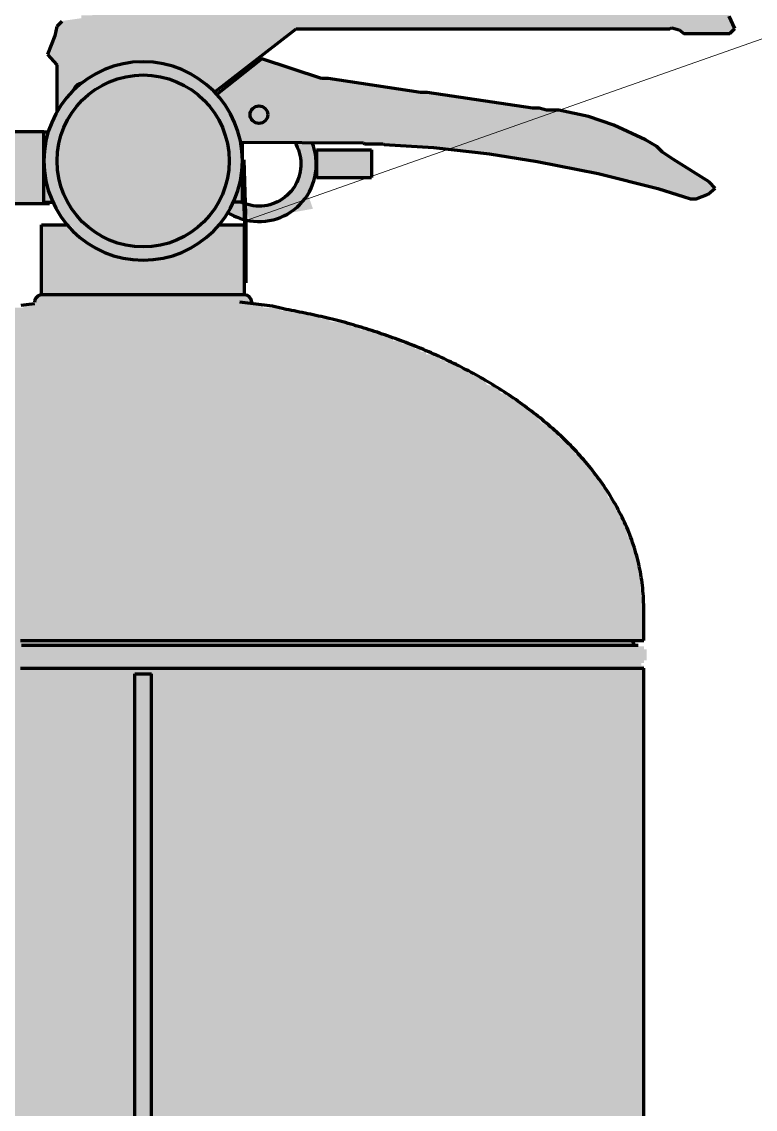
# Model space of a CAD drawing. Header units: millimetres. Extents: x 0 to 2208, y 0 to 420.
# Drawn here: x 2000.94 to 2027.54, y 309.41 to 348.87 of the extents above; entities that cross this region are included whole.
import ezdxf

# ---------------------------------------------------------------- set-up
doc = ezdxf.new("R2010")
doc.units = ezdxf.units.MM
for name, color, linetype, lineweight in [('01-VISIBLE', 7, 'CONTINUOUS', 70), ('08-FINA', 5, 'CONTINUOUS', 18), ('13-GRAFICA', 30, 'CONTINUOUS', 18)]:
    doc.layers.add(name, color=color, linetype=linetype, lineweight=lineweight)

msp = doc.modelspace()

# ---------------------------------------------------------------- hatches: boundary and pattern name
at = {"layer": '08-FINA'}
h = msp.add_hatch(color=7, dxfattribs=at)
h.dxf.hatch_style = 1
h.paths.add_polyline_path([(2009.009, 341.631), (2011.5, 342.086), (2011.233, 342.84)])
at = {"layer": '13-GRAFICA', "true_color": 0xb21820}
h = msp.add_hatch(color=7, dxfattribs=at)
h.dxf.hatch_style = 1
h.paths.add_polyline_path([(2002.203, 345.6), (2002.203, 347.4), (2001.903, 347.6), (2001.903, 347.9), (2002.003, 347.9), (2002.103, 348.4), (2002.203, 348.4), (2002.203, 348.7), (2002.303, 348.7), (2002.403, 348.9), (2003.103, 349), (2003.103, 349.1), (2003.503, 349.1), (2003.503, 349.2), (2004.003, 349.2), (2004.003, 349.3), (2004.403, 349.3), (2004.403, 349.4), (2004.803, 349.4), (2004.803, 349.5), (2005.403, 349.5), (2005.403, 349.6), (2005.703, 349.6), (2005.703, 349.7), (2006.603, 349.8), (2006.603, 349.9), (2007.003, 349.9), (2007.003, 350), (2007.403, 350), (2007.403, 350.1), (2007.903, 350.1), (2007.903, 350.2), (2008.303, 350.2), (2008.303, 350.3), (2008.803, 350.3), (2008.803, 350.4), (2009.203, 350.4), (2009.203, 350.5), (2011.803, 350.5), (2011.803, 350.4), (2013.503, 350.4), (2013.503, 350.3), (2015.203, 350.3), (2015.203, 350.2), (2017.203, 350.2), (2017.203, 350.1), (2019.303, 350.1), (2019.303, 350), (2020.903, 350), (2020.903, 349.9), (2025.903, 349.7), (2025.903, 349.6), (2026.103, 349.6), (2026.103, 349.5), (2026.603, 349.1), (2026.603, 348.9), (2026.703, 348.9), (2026.703, 348.7), (2026.803, 348.7), (2026.603, 348.4), (2024.903, 348.4), (2024.803, 348.6), (2010.803, 348.6), (2010.603, 348.3), (2010.403, 348.3), (2010.203, 348), (2010.003, 348), (2009.703, 347.6), (2009.503, 347.6), (2009.303, 347.3), (2009.103, 347.3), (2008.903, 347), (2008.703, 347), (2008.703, 346.9), (2008.603, 346.9), (2008.403, 346.6), (2008.203, 346.6), (2008.003, 346.3), (2007.903, 346.3), (2007.703, 346.6), (2007.503, 346.6), (2007.403, 346.8), (2007.203, 346.8), (2007.103, 347), (2006.603, 347.1), (2006.603, 347.2), (2006.403, 347.2), (2006.403, 347.3), (2004.803, 347.4), (2004.803, 347.3), (2004.003, 347.2), (2004.003, 347.1), (2003.403, 346.9), (2003.303, 346.7), (2002.903, 346.6), (2002.803, 346.3), (2002.703, 346.3), (2002.703, 346.2), (2002.503, 346.1), (2002.503, 345.9), (2002.303, 345.8), (2002.303, 345.6)])
at = {"layer": '13-GRAFICA', "true_color": 0xffffff}
h = msp.add_hatch(color=7, dxfattribs=at)
h.dxf.hatch_style = 1
h.paths.add_polyline_path([(2006.303, 340.3), (2005.103, 340.2), (2005.103, 340.3), (2004.403, 340.3), (2004.403, 340.4), (2004.103, 340.4), (2004.103, 340.5), (2003.903, 340.5), (2003.903, 340.6), (2003.603, 340.6), (2003.403, 340.9), (2003.203, 340.9), (2003.103, 341.1), (2002.803, 341.2), (2002.803, 341.4), (2002.303, 341.8), (2002.303, 342), (2002.203, 342), (2002.203, 342.2), (2002.103, 342.2), (2002.103, 342.4), (2002.003, 342.4), (2002.003, 342.6), (2001.903, 342.6), (2001.903, 343), (2001.803, 343), (2001.803, 344.6), (2001.903, 344.6), (2001.903, 345), (2002.003, 345), (2002.003, 345.2), (2002.103, 345.2), (2002.303, 345.8), (2002.503, 345.9), (2002.503, 346.1), (2002.603, 346.1), (2003.103, 346.7), (2003.303, 346.7), (2003.403, 346.9), (2003.603, 346.9), (2003.603, 347), (2003.803, 347), (2003.803, 347.1), (2004.003, 347.1), (2004.003, 347.2), (2004.303, 347.2), (2004.303, 347.3), (2005.903, 347.4), (2005.903, 347.3), (2006.403, 347.3), (2006.403, 347.2), (2006.603, 347.2), (2006.603, 347.1), (2007.103, 347), (2007.203, 346.8), (2007.403, 346.8), (2007.503, 346.6), (2007.703, 346.6), (2007.703, 346.5), (2008.103, 346.2), (2008.103, 346), (2008.403, 345.8), (2008.403, 345.6), (2008.503, 345.6), (2008.503, 345.4), (2008.603, 345.4), (2008.603, 345.2), (2008.703, 345.2), (2008.703, 344.9), (2008.803, 344.9), (2008.803, 344.5), (2008.903, 344.5), (2008.903, 343.1), (2008.803, 343.1), (2008.803, 342.7), (2008.703, 342.7), (2008.603, 342.2), (2008.403, 342.1), (2008.303, 341.7), (2008.203, 341.7), (2007.503, 340.9), (2007.303, 340.9), (2007.203, 340.7), (2007.003, 340.7), (2007.003, 340.6), (2006.803, 340.6), (2006.803, 340.5), (2006.503, 340.5), (2006.503, 340.4), (2006.303, 340.4)])
at = {"layer": '13-GRAFICA', "true_color": 0xb21820}
h = msp.add_hatch(color=7, dxfattribs=at)
h.dxf.hatch_style = 1
h.paths.add_polyline_path([(2009.503, 347.5), (2009.903, 347.5), (2009.903, 347.4), (2009.903, 345.6), (2009.803, 345.6), (2009.703, 345.8), (2009.303, 345.8), (2009.303, 345.6), (2009.203, 345.6), (2009.203, 347.1)])
h = msp.add_hatch(color=7, dxfattribs=at)
h.dxf.hatch_style = 1
h.paths.add_polyline_path([(2010.203, 347.4), (2010.203, 347.3), (2010.503, 347.3), (2010.503, 347.2), (2010.803, 347.2), (2010.803, 347.1), (2011.103, 347.1), (2011.103, 347), (2011.403, 347), (2011.403, 346.9), (2011.703, 346.9), (2011.703, 346.8), (2012.503, 346.8), (2012.503, 346.7), (2013.203, 346.7), (2013.203, 346.6), (2014.503, 346.5), (2014.503, 346.4), (2015.103, 346.4), (2015.103, 346.3), (2016.003, 346.3), (2016.003, 346.2), (2017.403, 346.1), (2017.403, 346), (2018.003, 346), (2018.003, 345.9), (2018.703, 345.9), (2018.703, 345.8), (2019.403, 345.8), (2019.403, 345.7), (2020.503, 345.7), (2020.503, 345.6), (2020.903, 345.6), (2020.903, 345.5), (2021.403, 345.5), (2021.403, 345.4), (2021.703, 345.4), (2021.703, 345.3), (2022.603, 345.1), (2022.603, 345), (2022.803, 345), (2022.803, 344.9), (2023.003, 344.9), (2023.003, 344.8), (2023.203, 344.8), (2023.203, 344.7), (2023.403, 344.7), (2023.403, 344.6), (2024.003, 344.4), (2024.303, 344), (2024.503, 344), (2024.603, 343.8), (2024.803, 343.8), (2024.803, 343.7), (2025.103, 343.6), (2025.203, 343.4), (2025.603, 343.3), (2025.603, 343.2), (2025.903, 343.1), (2026.103, 342.8), (2026.003, 342.8), (2025.903, 342.6), (2025.703, 342.6), (2025.703, 342.5), (2025.203, 342.4), (2025.203, 342.5), (2024.903, 342.5), (2024.903, 342.6), (2024.503, 342.6), (2024.503, 342.7), (2024.203, 342.7), (2024.203, 342.8), (2023.903, 342.8), (2023.903, 342.9), (2023.503, 342.9), (2023.503, 343), (2023.103, 343), (2023.103, 343.1), (2022.703, 343.1), (2022.703, 343.2), (2022.303, 343.2), (2022.303, 343.3), (2021.903, 343.3), (2021.903, 343.4), (2021.403, 343.4), (2021.403, 343.5), (2020.903, 343.5), (2020.903, 343.6), (2020.403, 343.6), (2020.403, 343.7), (2019.903, 343.7), (2019.903, 343.8), (2019.303, 343.8), (2019.303, 343.9), (2018.703, 343.9), (2018.703, 344), (2018.103, 344), (2018.103, 344.1), (2016.403, 344.2), (2016.403, 344.3), (2013.403, 344.4), (2013.403, 344.5), (2009.903, 344.5), (2009.903, 345.4), (2009.903, 345.6), (2009.903, 347.4)])
h = msp.add_hatch(color=7, dxfattribs=at)
h.dxf.hatch_style = 1
h.paths.add_polyline_path([(2008.403, 345.8), (2008.103, 346), (2008.003, 346.3), (2008.203, 346.3), (2008.503, 346.7), (2008.703, 346.7), (2008.703, 346.8), (2008.803, 346.8), (2009.003, 347.1), (2009.203, 347.1), (2009.203, 345.6), (2009.203, 344.5), (2008.803, 344.5), (2008.803, 344.9), (2008.703, 344.9), (2008.703, 345.2), (2008.603, 345.2), (2008.603, 345.4), (2008.503, 345.4)])
at = {"layer": '13-GRAFICA', "true_color": 0x009146}
h = msp.add_hatch(color=7, dxfattribs=at)
h.dxf.hatch_style = 1
h.paths.add_polyline_path([(2004.324, 346.57), (2004.361, 346.584), (2004.569, 346.649), (2004.607, 346.659), (2004.821, 346.707), (2004.859, 346.714), (2005.076, 346.742), (2005.115, 346.745), (2005.333, 346.755), (2005.373, 346.755), (2005.591, 346.745), (2005.63, 346.742), (2005.847, 346.714), (2005.885, 346.707), (2006.099, 346.659), (2006.137, 346.649), (2006.345, 346.584), (2006.382, 346.57), (2006.584, 346.486), (2006.24, 345.655), (2006.056, 345.732), (2005.885, 345.785), (2005.71, 345.824), (2005.532, 345.848), (2005.353, 345.856), (2005.174, 345.848), (2004.996, 345.824), (2004.821, 345.785), (2004.65, 345.732), (2004.466, 345.655), (2004.122, 346.486)])
at = {"layer": '13-GRAFICA', "true_color": 0xc81e2d}
h = msp.add_hatch(color=7, dxfattribs=at)
h.dxf.hatch_style = 1
h.paths.add_polyline_path([(2003.102, 341.886), (2003.077, 341.916), (2002.944, 342.089), (2002.921, 342.121), (2002.804, 342.306), (2002.784, 342.339), (2002.683, 342.533), (2002.667, 342.569), (2002.583, 342.771), (2002.569, 342.808), (2002.504, 343.016), (2002.494, 343.054), (2002.446, 343.268), (2002.439, 343.306), (2002.411, 343.523), (2002.408, 343.562), (2002.398, 343.78), (2002.398, 343.82), (2002.408, 344.038), (2002.411, 344.077), (2002.439, 344.294), (2002.446, 344.332), (2002.494, 344.546), (2002.504, 344.584), (2002.569, 344.792), (2002.583, 344.829), (2002.667, 345.031), (2002.683, 345.067), (2002.784, 345.261), (2002.804, 345.294), (2002.921, 345.479), (2002.944, 345.511), (2003.077, 345.684), (2003.102, 345.714), (2003.25, 345.876), (2003.277, 345.903), (2003.439, 346.051), (2003.469, 346.076), (2003.642, 346.209), (2003.674, 346.232), (2003.859, 346.349), (2003.892, 346.369), (2004.086, 346.47), (2004.502, 345.672), (2004.325, 345.58), (2004.174, 345.484), (2004.032, 345.375), (2003.9, 345.253), (2003.778, 345.121), (2003.669, 344.979), (2003.573, 344.828), (2003.49, 344.669), (2003.421, 344.503), (2003.368, 344.332), (2003.329, 344.157), (2003.305, 343.979), (2003.297, 343.8), (2003.305, 343.621), (2003.329, 343.443), (2003.368, 343.268), (2003.421, 343.097), (2003.49, 342.931), (2003.573, 342.772), (2003.669, 342.621), (2003.778, 342.479), (2003.913, 342.332), (2003.25, 341.724)])
h = msp.add_hatch(color=7, dxfattribs=at)
h.dxf.hatch_style = 1
h.paths.add_polyline_path([(2006.814, 346.369), (2006.847, 346.349), (2007.032, 346.232), (2007.064, 346.209), (2007.237, 346.076), (2007.267, 346.051), (2007.429, 345.903), (2007.456, 345.876), (2007.604, 345.714), (2007.629, 345.684), (2007.762, 345.511), (2007.785, 345.479), (2007.902, 345.294), (2007.922, 345.261), (2008.023, 345.067), (2008.039, 345.031), (2008.123, 344.829), (2008.137, 344.792), (2008.202, 344.584), (2008.212, 344.546), (2008.26, 344.332), (2008.267, 344.294), (2008.295, 344.077), (2008.298, 344.038), (2008.308, 343.82), (2008.308, 343.78), (2008.298, 343.562), (2008.295, 343.523), (2008.267, 343.306), (2008.26, 343.268), (2008.212, 343.054), (2008.202, 343.016), (2008.137, 342.808), (2008.123, 342.771), (2008.039, 342.569), (2008.023, 342.533), (2007.922, 342.339), (2007.902, 342.306), (2007.785, 342.121), (2007.762, 342.089), (2007.629, 341.916), (2007.604, 341.886), (2007.456, 341.724), (2006.793, 342.332), (2006.928, 342.479), (2007.037, 342.621), (2007.133, 342.772), (2007.216, 342.931), (2007.285, 343.097), (2007.338, 343.268), (2007.377, 343.443), (2007.401, 343.621), (2007.409, 343.8), (2007.401, 343.979), (2007.377, 344.157), (2007.338, 344.332), (2007.285, 344.503), (2007.216, 344.669), (2007.133, 344.828), (2007.037, 344.979), (2006.928, 345.121), (2006.806, 345.253), (2006.674, 345.375), (2006.532, 345.484), (2006.381, 345.58), (2006.204, 345.672), (2006.62, 346.47)])
at = {"layer": '13-GRAFICA', "true_color": 0x191919}
h = msp.add_hatch(color=7, dxfattribs=at)
h.dxf.hatch_style = 1
h.paths.add_polyline_path([(2005.514, 345.725), (2005.516, 345.737), (2005.52, 345.749), (2005.525, 345.761), (2005.531, 345.772), (2005.538, 345.783), (2005.546, 345.792), (2005.555, 345.801), (2005.565, 345.809), (2005.575, 345.816), (2005.586, 345.822), (2005.598, 345.827), (2005.61, 345.831), (2005.623, 345.833), (2005.635, 345.834), (2005.648, 345.834), (2005.66, 345.833), (2005.673, 345.83), (2005.685, 345.827), (2005.696, 345.822), (2005.707, 345.816), (2005.718, 345.809), (2005.728, 345.801), (2005.736, 345.792), (2005.744, 345.782), (2005.751, 345.772), (2005.757, 345.76), (2005.762, 345.749), (2005.766, 345.737), (2005.768, 345.724), (2005.769, 345.712), (2005.769, 345.699), (2005.768, 345.687), (2005.48, 343.781), (2005.478, 343.768), (2005.474, 343.756), (2005.469, 343.745), (2005.463, 343.734), (2005.456, 343.723), (2005.448, 343.713), (2005.439, 343.705), (2005.429, 343.697), (2005.419, 343.69), (2005.408, 343.684), (2005.396, 343.679), (2005.384, 343.675), (2005.372, 343.673), (2005.359, 343.672), (2005.346, 343.672), (2005.334, 343.673), (2005.321, 343.675), (2005.309, 343.679), (2005.298, 343.684), (2005.287, 343.69), (2005.276, 343.697), (2005.266, 343.705), (2005.258, 343.714), (2005.25, 343.724), (2005.243, 343.734), (2005.237, 343.745), (2005.232, 343.757), (2005.228, 343.769), (2005.226, 343.781), (2005.225, 343.794), (2005.225, 343.807), (2005.226, 343.819)])
at = {"layer": '13-GRAFICA', "true_color": 0xd6d9de}
h = msp.add_hatch(color=7, dxfattribs=at)
h.dxf.hatch_style = 1
h.paths.add_polyline_path([(2009.303, 345.8), (2009.703, 345.8), (2009.703, 345.7), (2009.903, 345.6), (2009.903, 345.4), (2009.803, 345.4), (2009.703, 345.2), (2009.303, 345.2), (2009.303, 345.4), (2009.203, 345.4)])
at = {"layer": '13-GRAFICA', "true_color": 0xb21820}
h = msp.add_hatch(color=7, dxfattribs=at)
h.dxf.hatch_style = 1
h.paths.add_polyline_path([(2009.203, 344.5), (2009.203, 345.6), (2009.303, 345.2), (2009.703, 345.2), (2009.703, 345.3), (2009.903, 345.4), (2009.903, 344.5)])
at = {"layer": '13-GRAFICA', "true_color": 0xcba23e}
h = msp.add_hatch(color=7, dxfattribs=at)
h.dxf.hatch_style = 1
h.paths.add_polyline_path([(2000.203, 344.9), (2001.903, 344.9), (2001.903, 344.6), (2001.803, 344.6), (2001.803, 343), (2001.903, 343), (2001.903, 342.6), (2002.003, 342.6), (2002.103, 342.3), (2000.203, 342.3)])
at = {"layer": '13-GRAFICA', "true_color": 0xd6d9de}
h = msp.add_hatch(color=7, dxfattribs=at)
h.dxf.hatch_style = 1
h.paths.add_polyline_path([(2009.103, 342), (2009.003, 342), (2009.003, 341.7), (2008.803, 341.7), (2008.803, 341.8), (2008.403, 341.9), (2008.403, 342.1), (2008.503, 342.1), (2008.603, 342.3), (2010.003, 342.2), (2010.003, 342.3), (2010.403, 342.4), (2010.403, 342.5), (2010.903, 342.9), (2011.003, 343.6), (2011.103, 343.6), (2010.903, 344.5), (2011.503, 344.5), (2011.503, 344.2), (2011.603, 344.2), (2011.603, 343.2), (2011.503, 343.2), (2011.503, 342.9), (2011.403, 342.9), (2011.303, 342.5), (2011.203, 342.5), (2010.803, 342), (2010.603, 342), (2010.603, 341.9), (2010.303, 341.8), (2010.303, 341.7), (2009.203, 341.6)])
at = {"layer": '13-GRAFICA', "true_color": 0xffd200}
h = msp.add_hatch(color=7, dxfattribs=at)
h.dxf.hatch_style = 1
h.paths.add_polyline_path([(2011.603, 343.2), (2011.603, 344.2), (2013.603, 344.2), (2013.603, 343.2)])
at = {"layer": '13-GRAFICA', "true_color": 0xcba23e}
h = msp.add_hatch(color=7, dxfattribs=at)
h.dxf.hatch_style = 1
h.paths.add_polyline_path([(2008.703, 342.7), (2008.803, 342.7), (2008.803, 343.1), (2008.903, 343.1), (2008.903, 342.3), (2008.603, 342.3)])
at = {"layer": '13-GRAFICA', "true_color": 0xc81e2d}
h = msp.add_hatch(color=7, dxfattribs=at)
h.dxf.hatch_style = 1
h.paths.add_polyline_path([(2009.003, 339.4), (2009.003, 342), (2009.103, 342), (2009.103, 339.4)])
at = {"layer": '13-GRAFICA', "true_color": 0xb21820}
h = msp.add_hatch(color=7, dxfattribs=at)
h.dxf.hatch_style = 1
h.paths.add_polyline_path([(2001.703, 339), (2001.703, 341.5), (2002.703, 341.5), (2002.803, 341.2), (2003.103, 341.1), (2003.203, 340.9), (2003.403, 340.9), (2003.603, 340.6), (2003.903, 340.6), (2003.903, 340.5), (2004.403, 340.4), (2004.403, 340.3), (2005.103, 340.3), (2005.103, 340.2), (2006.303, 340.3), (2006.303, 340.4), (2006.503, 340.4), (2006.503, 340.5), (2006.803, 340.5), (2006.803, 340.6), (2007.203, 340.7), (2007.303, 340.9), (2007.503, 340.9), (2008.003, 341.5), (2009.003, 341.5), (2009.003, 339)])
h = msp.add_hatch(color=7, dxfattribs=at)
h.dxf.hatch_style = 1
h.paths.add_polyline_path([(2001.403, 338.6), (2001.403, 338.8), (2001.503, 338.8), (2001.603, 339), (2009.103, 339), (2009.103, 338.9), (2009.303, 338.8), (2009.303, 338.6)])
h = msp.add_hatch(color=7, dxfattribs=at)
h.dxf.hatch_style = 1
h.paths.add_polyline_path([(1987.203, 326.4), (1987.203, 327.8), (1987.303, 327.8), (1987.403, 328.3), (1987.503, 328.3), (1987.503, 328.5), (1987.603, 328.5), (1987.603, 328.8), (1987.703, 328.8), (1987.703, 329), (1987.803, 329), (1987.803, 329.3), (1987.903, 329.3), (1987.903, 329.6), (1988.003, 329.6), (1988.103, 330.1), (1988.203, 330.1), (1988.203, 330.3), (1988.303, 330.3), (1988.303, 330.6), (1988.403, 330.6), (1988.503, 331), (1988.703, 331.1), (1988.703, 331.3), (1988.903, 331.4), (1988.903, 331.6), (1989.003, 331.6), (1989.003, 331.7), (1989.203, 331.8), (1989.203, 332), (1989.403, 332.1), (1989.403, 332.3), (1989.603, 332.4), (1989.603, 332.6), (1989.903, 332.8), (1989.903, 333), (1990.103, 333.1), (1990.103, 333.3), (1990.203, 333.3), (1990.603, 333.8), (1990.803, 333.8), (1991.003, 334.1), (1991.203, 334.1), (1991.403, 334.4), (1991.603, 334.4), (1991.803, 334.7), (1992.003, 334.7), (1992.203, 335), (1992.403, 335), (1992.603, 335.3), (1992.803, 335.3), (1993.003, 335.6), (1993.203, 335.6), (1993.403, 335.9), (1993.603, 335.9), (1993.803, 336.2), (1994.003, 336.2), (1994.003, 336.3), (1994.203, 336.3), (1994.203, 336.4), (1995.103, 336.6), (1995.103, 336.7), (1995.303, 336.7), (1995.303, 336.8), (1996.203, 337), (1996.203, 337.1), (1996.403, 337.1), (1996.403, 337.2), (1997.303, 337.4), (1997.303, 337.5), (1997.503, 337.5), (1997.503, 337.6), (1998.403, 337.8), (1998.403, 337.9), (1998.603, 337.9), (1998.603, 338), (1998.903, 338), (1998.903, 338.1), (1999.203, 338.1), (1999.203, 338.2), (1999.503, 338.2), (1999.503, 338.3), (2000.003, 338.3), (2000.003, 338.4), (2000.503, 338.4), (2000.503, 338.5), (2001.003, 338.5), (2001.003, 338.6), (2009.703, 338.6), (2009.703, 338.5), (2010.303, 338.5), (2010.303, 338.4), (2011.403, 338.3), (2011.403, 338.2), (2011.803, 338.2), (2011.803, 338.1), (2012.103, 338.1), (2012.103, 338), (2012.903, 337.9), (2012.903, 337.8), (2013.203, 337.8), (2013.203, 337.7), (2014.003, 337.6), (2014.003, 337.5), (2014.203, 337.5), (2014.203, 337.4), (2014.403, 337.4), (2014.403, 337.3), (2014.703, 337.3), (2014.703, 337.2), (2015.203, 337.1), (2015.203, 337), (2015.403, 337), (2015.403, 336.9), (2015.603, 336.9), (2015.603, 336.8), (2015.903, 336.8), (2015.903, 336.7), (2016.103, 336.7), (2016.103, 336.6), (2016.303, 336.6), (2016.303, 336.5), (2016.603, 336.5), (2016.603, 336.4), (2016.803, 336.4), (2016.803, 336.3), (2017.403, 336.1), (2017.403, 336), (2017.703, 335.9), (2017.803, 335.7), (2018.203, 335.6), (2018.303, 335.4), (2018.703, 335.3), (2018.703, 335.2), (2019.003, 335.1), (2019.103, 334.9), (2019.303, 334.9), (2019.803, 334.3), (2020.003, 334.3), (2020.503, 333.7), (2020.703, 333.7), (2020.703, 333.6), (2021.003, 333.4), (2021.003, 333.2), (2021.603, 332.7), (2021.603, 332.5), (2022.003, 332.2), (2022.203, 331.6), (2022.403, 331.5), (2022.503, 331.1), (2022.603, 331.1), (2022.703, 330.8), (2022.803, 330.8), (2022.903, 330.2), (2023.003, 330.2), (2023.103, 329.7), (2023.203, 329.7), (2023.203, 329.4), (2023.303, 329.4), (2023.403, 328), (2023.503, 328), (2023.503, 326.4)])
h = msp.add_hatch(color=7, dxfattribs=at)
h.dxf.hatch_style = 1
h.paths.add_polyline_path([(2023.103, 326.4), (2023.103, 326.3), (2023.203, 326.3), (2023.203, 326.2), (1987.503, 326.2), (1987.603, 326.4)])
h = msp.add_hatch(color=7, dxfattribs=at)
h.dxf.hatch_style = 1
h.paths.add_polyline_path([(2023.603, 326.1), (2023.603, 325.7), (2023.503, 325.7), (2023.503, 325.6), (1987.203, 325.6), (1987.203, 325.7), (1987.103, 325.7), (1987.103, 326.1), (1987.203, 326.1), (1987.203, 326.2), (2023.503, 326.2), (2023.503, 326.1)])
h = msp.add_hatch(color=7, dxfattribs=at)
h.dxf.hatch_style = 1
h.paths.add_polyline_path([(2023.403, 325.6), (2023.403, 325.5), (2023.503, 325.5), (2023.503, 258), (2020.203, 258), (2020.203, 259.6), (2010.703, 259.6), (2010.703, 258), (2009.903, 258), (2009.903, 260.2), (2005.603, 260.2), (2005.603, 260.8), (2023.403, 260.8), (2023.403, 305.6), (2005.603, 305.6), (2005.603, 325.2), (2005.003, 325.2), (2005.003, 305.6), (1987.203, 305.6), (1987.203, 325.6)])
h = msp.add_hatch(color=7, dxfattribs=at)
h.dxf.hatch_style = 1
h.paths.add_polyline_path([(2005.603, 325.2), (2005.603, 305.6), (2005.003, 305.6), (2005.003, 325.2)])

# ---------------------------------------------------------------- linework, layer by layer
at = {"layer": '01-VISIBLE'}
for p, q in [((2002.397, 348.882), (2002.211, 348.696)), ((2026.797, 348.628), (2026.595, 349.07)), ((2002.211, 348.696), (2002.143, 348.358)), ((2007.934, 346.319), (2010.897, 348.612)), ((2010.897, 348.612), (2024.443, 348.612)), ((2024.443, 348.612), (2024.511, 348.646)), ((2024.511, 348.646), (2024.783, 348.578)), ((2024.783, 348.578), (2024.951, 348.442)), ((2026.611, 348.442), (2026.797, 348.628)), ((2002.143, 348.358), (2001.871, 347.68)), ((2024.951, 348.442), (2026.611, 348.442)), ((2001.871, 347.68), (2002.211, 347.308)), ((2002.211, 347.308), (2002.211, 345.595)), ((2009.645, 347.528), (2008.014, 346.234)), ((2011.811, 346.818), (2009.645, 347.528)), ((2012.049, 346.818), (2011.811, 346.818)), ((2015.401, 346.31), (2012.049, 346.818)), ((2015.639, 346.31), (2015.401, 346.31)), ((2019.465, 345.734), (2015.639, 346.31)), ((2019.703, 345.734), (2019.465, 345.734)), ((2019.973, 345.666), (2019.703, 345.734)), ((2020.413, 345.666), (2019.973, 345.666)), ((2021.497, 345.428), (2020.413, 345.666)), ((2022.411, 345.124), (2021.497, 345.428)), ((2023.563, 344.582), (2022.411, 345.124)), ((2001.743, 344.88), (2000.163, 344.88)), ((2001.743, 342.32), (2001.743, 344.88)), ((2023.969, 344.344), (2023.563, 344.582)), ((2008.877, 344.505), (2013.335, 344.48)), ((2008.943, 342.32), (2008.943, 344.505)), ((2011.623, 344.22), (2013.623, 344.22)), ((2013.335, 344.48), (2013.369, 344.446)), ((2013.369, 344.446), (2014.047, 344.446)), ((2014.047, 344.446), (2014.081, 344.412)), ((2014.081, 344.412), (2015.875, 344.31)), ((2015.875, 344.31), (2017.907, 344.074)), ((2024.173, 344.142), (2023.969, 344.344)), ((2008.949, 343.86), (2008.989, 343.861)), ((2009.029, 341.5), (2008.949, 343.86)), ((2008.989, 343.861), (2009.069, 341.501)), ((2017.907, 344.074), (2019.635, 343.802)), ((2019.635, 343.802), (2021.837, 343.362)), ((2024.579, 343.87), (2024.173, 344.142)), ((2025.867, 343.058), (2024.579, 343.87)), ((2021.837, 343.362), (2024.003, 342.82)), ((2011.623, 343.22), (2013.623, 343.22)), ((2026.087, 342.838), (2025.867, 343.058)), ((2024.003, 342.82), (2025.189, 342.448)), ((2025.393, 342.448), (2025.833, 342.618)), ((2025.833, 342.618), (2026.087, 342.838)), ((2001.943, 342.26), (2000.163, 342.26)), ((2025.189, 342.448), (2025.393, 342.448)), ((2001.663, 338.956), (2001.663, 341.5)), ((2009.023, 339.5), (2009.023, 341.5)), ((2009.029, 339.4), (2009.029, 341.5)), ((2009.069, 341.501), (2009.069, 339.4)), ((2009.018, 339.1), (2009.018, 339.5)), ((2009.023, 338.956), (2009.023, 339.1)), ((2009.069, 339.4), (2009.029, 339.4)), ((2023.493, 326.412), (2023.493, 327.612)), ((2023.165, 326.232), (2023.093, 326.412)), ((2005.043, 258.015), (2005.043, 325.212)), ((2005.043, 325.212), (2005.643, 325.212)), ((2005.643, 258.015), (2005.643, 325.212)), ((2023.493, 305.571), (2023.493, 325.412))]:
    msp.add_line(p, q, dxfattribs=at)
for points in [[(2009.376, 345.773), (2009.376, 345.773), (2009.376, 345.773), (2009.376, 345.773), (2009.376, 345.773), (2009.376, 345.773), (2009.377, 345.773)], [(2001.743, 344.88), (2001.77, 344.88), (2001.796, 344.88), (2001.823, 344.88), (2001.849, 344.88), (2001.876, 344.88), (2001.903, 344.88)], [(2010.839, 344.494), (2010.889, 344.406), (2010.933, 344.316), (2010.971, 344.222), (2011.002, 344.126), (2011.027, 344.029), (2011.046, 343.929), (2011.057, 343.829), (2011.063, 343.728), (2011.061, 343.628), (2011.053, 343.527), (2011.038, 343.427), (2011.017, 343.329), (2010.989, 343.232), (2010.955, 343.137), (2010.914, 343.045), (2010.868, 342.955), (2010.816, 342.869), (2010.758, 342.786), (2010.694, 342.708), (2010.626, 342.634), (2010.553, 342.564), (2010.475, 342.5), (2010.394, 342.44), (2010.308, 342.387), (2010.22, 342.339), (2010.128, 342.297), (2010.033, 342.261), (2009.937, 342.232), (2009.839, 342.209), (2009.739, 342.193), (2009.639, 342.183), (2009.538, 342.18), (2009.437, 342.184), (2009.337, 342.194), (2009.237, 342.211), (2009.139, 342.235), (2009.043, 342.265)], [(2011.623, 344.22), (2011.623, 344.12), (2011.623, 344.02), (2011.623, 343.92), (2011.623, 343.82), (2011.623, 343.72), (2011.623, 343.62), (2011.623, 343.52), (2011.623, 343.42), (2011.623, 343.32), (2011.623, 343.22)], [(2013.623, 344.22), (2013.623, 344.12), (2013.623, 344.02), (2013.623, 343.92), (2013.623, 343.82), (2013.623, 343.72), (2013.623, 343.62), (2013.623, 343.52), (2013.623, 343.42), (2013.623, 343.32), (2013.623, 343.22)], [(2001.743, 342.32), (2001.798, 342.32), (2001.852, 342.32), (2001.907, 342.32), (2001.961, 342.32), (2002.016, 342.32), (2002.07, 342.32)], [(2001.943, 342.26), (2001.943, 342.27), (2001.943, 342.28), (2001.943, 342.29), (2001.943, 342.3), (2001.943, 342.31), (2001.943, 342.32)], [(2008.943, 342.32), (2008.888, 342.32), (2008.834, 342.32), (2008.779, 342.32), (2008.725, 342.32), (2008.67, 342.32), (2008.616, 342.32)], [(2009.003, 342.279), (2008.986, 342.286), (2008.97, 342.292), (2008.954, 342.299), (2008.938, 342.306), (2008.922, 342.313), (2008.906, 342.32)], [(2001.663, 341.5), (2001.766, 341.5), (2001.869, 341.5), (2001.972, 341.5), (2002.075, 341.5), (2002.178, 341.5), (2002.281, 341.5), (2002.384, 341.5), (2002.487, 341.5), (2002.59, 341.5)], [(2008.096, 341.5), (2008.199, 341.5), (2008.302, 341.5), (2008.405, 341.5), (2008.508, 341.5), (2008.611, 341.5), (2008.714, 341.5), (2008.817, 341.5), (2008.92, 341.5), (2009.023, 341.5)], [(2009.018, 339.5), (2009.018, 339.5), (2009.019, 339.5), (2009.02, 339.5), (2009.021, 339.5), (2009.022, 339.5), (2009.023, 339.5)], [(2009.018, 339.1), (2009.018, 339.1), (2009.019, 339.1), (2009.02, 339.1), (2009.021, 339.1), (2009.022, 339.1), (2009.023, 339.1)], [(2000.917, 338.583), (2001.016, 338.596), (2001.115, 338.609), (2001.214, 338.622), (2001.313, 338.635), (2001.413, 338.647)], [(2001.663, 338.956), (2001.597, 338.947), (2001.535, 338.922), (2001.482, 338.881), (2001.441, 338.828), (2001.416, 338.766), (2001.407, 338.7)], [(2009.023, 338.956), (2008.922, 338.956), (2008.821, 338.956), (2008.721, 338.956), (2008.62, 338.956), (2008.519, 338.956), (2008.418, 338.956), (2008.317, 338.956), (2008.216, 338.956), (2008.116, 338.956), (2008.015, 338.956), (2007.914, 338.956), (2007.813, 338.956), (2007.712, 338.956), (2007.611, 338.956), (2007.511, 338.956), (2007.41, 338.956), (2007.309, 338.956), (2007.208, 338.956), (2007.107, 338.956), (2007.007, 338.956), (2006.906, 338.956), (2006.805, 338.956), (2006.704, 338.956), (2006.603, 338.956), (2006.502, 338.956), (2006.402, 338.956), (2006.301, 338.956), (2006.2, 338.956), (2006.099, 338.956), (2005.998, 338.956), (2005.898, 338.956), (2005.797, 338.956), (2005.696, 338.956), (2005.595, 338.956), (2005.494, 338.956), (2005.393, 338.956), (2005.293, 338.956), (2005.192, 338.956), (2005.091, 338.956), (2004.99, 338.956), (2004.889, 338.956), (2004.788, 338.956), (2004.688, 338.956), (2004.587, 338.956), (2004.486, 338.956), (2004.385, 338.956), (2004.284, 338.956), (2004.184, 338.956), (2004.083, 338.956), (2003.982, 338.956), (2003.881, 338.956), (2003.78, 338.956), (2003.679, 338.956), (2003.579, 338.956), (2003.478, 338.956), (2003.377, 338.956), (2003.276, 338.956), (2003.175, 338.956), (2003.075, 338.956), (2002.974, 338.956), (2002.873, 338.956), (2002.772, 338.956), (2002.671, 338.956), (2002.57, 338.956), (2002.47, 338.956), (2002.369, 338.956), (2002.268, 338.956), (2002.167, 338.956), (2002.066, 338.956), (2001.965, 338.956), (2001.865, 338.956), (2001.764, 338.956), (2001.663, 338.956)], [(2023.493, 327.612), (2023.492, 327.712), (2023.49, 327.812), (2023.487, 327.913), (2023.482, 328.013), (2023.475, 328.113), (2023.467, 328.212), (2023.458, 328.312), (2023.448, 328.412), (2023.435, 328.511), (2023.422, 328.61), (2023.407, 328.71), (2023.391, 328.808), (2023.373, 328.907), (2023.354, 329.005), (2023.334, 329.103), (2023.313, 329.201), (2023.29, 329.299), (2023.265, 329.396), (2023.24, 329.493), (2023.213, 329.589), (2023.185, 329.686), (2023.155, 329.781), (2023.125, 329.877), (2023.093, 329.972), (2023.06, 330.066), (2023.026, 330.16), (2022.99, 330.254), (2022.953, 330.347), (2022.915, 330.44), (2022.877, 330.532), (2022.836, 330.624), (2022.795, 330.715), (2022.753, 330.806), (2022.709, 330.896), (2022.665, 330.986), (2022.62, 331.075), (2022.573, 331.164), (2022.525, 331.252), (2022.477, 331.34), (2022.427, 331.427), (2022.377, 331.514), (2022.325, 331.599), (2022.273, 331.685), (2022.22, 331.77), (2022.166, 331.854), (2022.111, 331.938), (2022.055, 332.021), (2021.998, 332.103), (2021.94, 332.185), (2021.882, 332.267), (2021.823, 332.347), (2021.762, 332.428), (2021.702, 332.507), (2021.64, 332.586), (2021.578, 332.665), (2021.515, 332.742), (2021.451, 332.82), (2021.386, 332.896), (2021.321, 332.972), (2021.255, 333.048), (2021.189, 333.123), (2021.121, 333.197), (2021.054, 333.27), (2020.985, 333.344), (2020.916, 333.416), (2020.846, 333.488), (2020.776, 333.559), (2020.705, 333.63), (2020.633, 333.7), (2020.561, 333.77), (2020.489, 333.839), (2020.416, 333.907), (2020.342, 333.975), (2020.268, 334.042), (2020.193, 334.109), (2020.118, 334.175), (2020.042, 334.241), (2019.966, 334.306), (2019.889, 334.37), (2019.812, 334.434), (2019.734, 334.498), (2019.656, 334.56), (2019.578, 334.623), (2019.499, 334.684), (2019.42, 334.745), (2019.34, 334.806), (2019.26, 334.866), (2019.179, 334.926), (2019.098, 334.985), (2019.017, 335.043), (2018.935, 335.101), (2018.853, 335.158), (2018.77, 335.215), (2018.687, 335.271), (2018.604, 335.327), (2018.521, 335.382), (2018.437, 335.437), (2018.353, 335.492), (2018.268, 335.545), (2018.183, 335.599), (2018.098, 335.651), (2018.013, 335.703), (2017.927, 335.755), (2017.841, 335.806), (2017.754, 335.857), (2017.668, 335.907), (2017.581, 335.957), (2017.494, 336.006), (2017.406, 336.055), (2017.318, 336.103), (2017.23, 336.151), (2017.142, 336.199), (2017.053, 336.245), (2016.965, 336.292), (2016.876, 336.338), (2016.786, 336.383), (2016.697, 336.428), (2016.607, 336.473), (2016.517, 336.517), (2016.427, 336.56), (2016.336, 336.603), (2016.246, 336.646), (2016.155, 336.688), (2016.064, 336.73), (2015.973, 336.771), (2015.881, 336.812), (2015.79, 336.853), (2015.698, 336.893), (2015.606, 336.933), (2015.514, 336.972), (2015.421, 337.01), (2015.329, 337.049), (2015.236, 337.087), (2015.143, 337.124), (2015.05, 337.161), (2014.957, 337.197), (2014.863, 337.233), (2014.769, 337.269), (2014.676, 337.304), (2014.582, 337.339), (2014.487, 337.373), (2014.393, 337.406), (2014.299, 337.44), (2014.204, 337.473), (2014.109, 337.505), (2014.014, 337.537), (2013.919, 337.569), (2013.824, 337.601), (2013.729, 337.632), (2013.634, 337.663), (2013.538, 337.693), (2013.443, 337.723), (2013.347, 337.753), (2013.252, 337.783), (2013.156, 337.813), (2013.06, 337.842), (2012.964, 337.87), (2012.868, 337.899), (2012.772, 337.926), (2012.675, 337.954), (2012.579, 337.98), (2012.482, 338.006), (2012.385, 338.032), (2012.288, 338.057), (2012.191, 338.081), (2012.094, 338.105), (2011.996, 338.128), (2011.898, 338.15), (2011.801, 338.172), (2011.703, 338.193), (2011.605, 338.215), (2011.507, 338.235), (2011.409, 338.256), (2011.311, 338.276), (2011.213, 338.296), (2011.114, 338.316), (2011.016, 338.335), (2010.918, 338.355), (2010.82, 338.375), (2010.721, 338.395), (2010.623, 338.415), (2010.525, 338.435), (2010.427, 338.456), (2010.33, 338.48), (2010.234, 338.507), (2010.136, 338.529), (2010.037, 338.545), (2009.938, 338.56), (2009.839, 338.574), (2009.74, 338.587), (2009.64, 338.6), (2009.541, 338.613), (2009.441, 338.626), (2009.342, 338.638), (2009.243, 338.651), (2009.143, 338.663), (2009.044, 338.675), (2008.944, 338.688), (2008.845, 338.7)], [(2000.893, 326.412), (2000.993, 326.412), (2001.093, 326.412), (2001.193, 326.412), (2001.293, 326.412), (2001.393, 326.412), (2001.493, 326.412), (2001.593, 326.412), (2001.693, 326.412), (2001.793, 326.412), (2001.893, 326.412), (2001.993, 326.412), (2002.093, 326.412), (2002.193, 326.412), (2002.293, 326.412), (2002.393, 326.412), (2002.493, 326.412), (2002.593, 326.412), (2002.693, 326.412), (2002.793, 326.412), (2002.893, 326.412), (2002.993, 326.412), (2003.093, 326.412), (2003.193, 326.412), (2003.293, 326.412), (2003.393, 326.412), (2003.493, 326.412), (2003.593, 326.412), (2003.693, 326.412), (2003.793, 326.412), (2003.893, 326.412), (2003.993, 326.412), (2004.093, 326.412), (2004.193, 326.412), (2004.293, 326.412), (2004.393, 326.412), (2004.493, 326.412), (2004.593, 326.412), (2004.693, 326.412), (2004.793, 326.412), (2004.893, 326.412), (2004.993, 326.412), (2005.093, 326.412), (2005.193, 326.412), (2005.293, 326.412), (2005.393, 326.412), (2005.493, 326.412), (2005.593, 326.412), (2005.693, 326.412), (2005.793, 326.412), (2005.893, 326.412), (2005.993, 326.412), (2006.093, 326.412), (2006.193, 326.412), (2006.293, 326.412), (2006.393, 326.412), (2006.493, 326.412), (2006.593, 326.412), (2006.693, 326.412), (2006.793, 326.412), (2006.893, 326.412), (2006.993, 326.412), (2007.093, 326.412), (2007.193, 326.412), (2007.293, 326.412), (2007.393, 326.412), (2007.493, 326.412), (2007.593, 326.412), (2007.693, 326.412), (2007.793, 326.412), (2007.893, 326.412), (2007.993, 326.412), (2008.093, 326.412), (2008.193, 326.412), (2008.293, 326.412), (2008.393, 326.412), (2008.493, 326.412), (2008.593, 326.412), (2008.693, 326.412), (2008.793, 326.412), (2008.893, 326.412), (2008.993, 326.412), (2009.093, 326.412), (2009.193, 326.412), (2009.293, 326.412), (2009.393, 326.412), (2009.493, 326.412), (2009.593, 326.412), (2009.693, 326.412), (2009.793, 326.412), (2009.893, 326.412), (2009.993, 326.412), (2010.093, 326.412), (2010.193, 326.412), (2010.293, 326.412), (2010.393, 326.412), (2010.493, 326.412), (2010.593, 326.412), (2010.693, 326.412), (2010.793, 326.412), (2010.893, 326.412), (2010.993, 326.412), (2011.093, 326.412), (2011.193, 326.412), (2011.293, 326.412), (2011.393, 326.412), (2011.493, 326.412), (2011.593, 326.412), (2011.693, 326.412), (2011.793, 326.412), (2011.893, 326.412), (2011.993, 326.412), (2012.093, 326.412), (2012.193, 326.412), (2012.293, 326.412), (2012.393, 326.412), (2012.493, 326.412), (2012.593, 326.412), (2012.693, 326.412), (2012.793, 326.412), (2012.893, 326.412), (2012.993, 326.412), (2013.093, 326.412), (2013.193, 326.412), (2013.293, 326.412), (2013.393, 326.412), (2013.493, 326.412), (2013.593, 326.412), (2013.693, 326.412), (2013.793, 326.412), (2013.893, 326.412), (2013.993, 326.412), (2014.093, 326.412), (2014.193, 326.412), (2014.293, 326.412), (2014.393, 326.412), (2014.493, 326.412), (2014.593, 326.412), (2014.693, 326.412), (2014.793, 326.412), (2014.893, 326.412), (2014.993, 326.412), (2015.093, 326.412), (2015.193, 326.412), (2015.293, 326.412), (2015.393, 326.412), (2015.493, 326.412), (2015.593, 326.412), (2015.693, 326.412), (2015.793, 326.412), (2015.893, 326.412), (2015.993, 326.412), (2016.093, 326.412), (2016.193, 326.412), (2016.293, 326.412), (2016.393, 326.412), (2016.493, 326.412), (2016.593, 326.412), (2016.693, 326.412), (2016.793, 326.412), (2016.893, 326.412), (2016.993, 326.412), (2017.093, 326.412), (2017.193, 326.412), (2017.293, 326.412), (2017.393, 326.412), (2017.493, 326.412), (2017.593, 326.412), (2017.693, 326.412), (2017.793, 326.412), (2017.893, 326.412), (2017.993, 326.412), (2018.093, 326.412), (2018.193, 326.412), (2018.293, 326.412), (2018.393, 326.412), (2018.493, 326.412), (2018.593, 326.412), (2018.693, 326.412), (2018.793, 326.412), (2018.893, 326.412), (2018.993, 326.412), (2019.093, 326.412), (2019.193, 326.412), (2019.293, 326.412), (2019.393, 326.412), (2019.493, 326.412), (2019.593, 326.412), (2019.693, 326.412), (2019.793, 326.412), (2019.893, 326.412), (2019.993, 326.412), (2020.093, 326.412), (2020.193, 326.412), (2020.293, 326.412), (2020.393, 326.412), (2020.493, 326.412), (2020.593, 326.412), (2020.693, 326.412), (2020.793, 326.412), (2020.893, 326.412), (2020.993, 326.412), (2021.093, 326.412), (2021.193, 326.412), (2021.293, 326.412), (2021.393, 326.412), (2021.493, 326.412), (2021.593, 326.412), (2021.693, 326.412), (2021.793, 326.412), (2021.893, 326.412), (2021.993, 326.412), (2022.093, 326.412), (2022.193, 326.412), (2022.293, 326.412), (2022.393, 326.412), (2022.493, 326.412), (2022.593, 326.412), (2022.693, 326.412), (2022.793, 326.412), (2022.893, 326.412), (2022.993, 326.412), (2023.093, 326.412), (2023.193, 326.412), (2023.293, 326.412), (2023.393, 326.412), (2023.493, 326.412)], [(2023.293, 326.232), (2023.193, 326.232), (2023.092, 326.232), (2022.992, 326.232), (2022.892, 326.232), (2022.792, 326.232), (2022.691, 326.232), (2022.591, 326.232), (2022.491, 326.232), (2022.391, 326.232), (2022.29, 326.232), (2022.19, 326.232), (2022.09, 326.232), (2021.989, 326.232), (2021.889, 326.232), (2021.789, 326.232), (2021.689, 326.232), (2021.588, 326.232), (2021.488, 326.232), (2021.388, 326.232), (2021.287, 326.232), (2021.187, 326.232), (2021.087, 326.232), (2020.987, 326.232), (2020.886, 326.232), (2020.786, 326.232), (2020.686, 326.232), (2020.585, 326.232), (2020.485, 326.232), (2020.385, 326.232), (2020.285, 326.232), (2020.184, 326.232), (2020.084, 326.232), (2019.984, 326.232), (2019.884, 326.232), (2019.783, 326.232), (2019.683, 326.232), (2019.583, 326.232), (2019.482, 326.232), (2019.382, 326.232), (2019.282, 326.232), (2019.182, 326.232), (2019.081, 326.232), (2018.981, 326.232), (2018.881, 326.232), (2018.78, 326.232), (2018.68, 326.232), (2018.58, 326.232), (2018.48, 326.232), (2018.379, 326.232), (2018.279, 326.232), (2018.179, 326.232), (2018.078, 326.232), (2017.978, 326.232), (2017.878, 326.232), (2017.778, 326.232), (2017.677, 326.232), (2017.577, 326.232), (2017.477, 326.232), (2017.377, 326.232), (2017.276, 326.232), (2017.176, 326.232), (2017.076, 326.232), (2016.975, 326.232), (2016.875, 326.232), (2016.775, 326.232), (2016.675, 326.232), (2016.574, 326.232), (2016.474, 326.232), (2016.374, 326.232), (2016.273, 326.232), (2016.173, 326.232), (2016.073, 326.232), (2015.973, 326.232), (2015.872, 326.232), (2015.772, 326.232), (2015.672, 326.232), (2015.571, 326.232), (2015.471, 326.232), (2015.371, 326.232), (2015.271, 326.232), (2015.17, 326.232), (2015.07, 326.232), (2014.97, 326.232), (2014.87, 326.232), (2014.769, 326.232), (2014.669, 326.232), (2014.569, 326.232), (2014.468, 326.232), (2014.368, 326.232), (2014.268, 326.232), (2014.168, 326.232), (2014.067, 326.232), (2013.967, 326.232), (2013.867, 326.232), (2013.766, 326.232), (2013.666, 326.232), (2013.566, 326.232), (2013.466, 326.232), (2013.365, 326.232), (2013.265, 326.232), (2013.165, 326.232), (2013.065, 326.232), (2012.964, 326.232), (2012.864, 326.232), (2012.764, 326.232), (2012.663, 326.232), (2012.563, 326.232), (2012.463, 326.232), (2012.363, 326.232), (2012.262, 326.232), (2012.162, 326.232), (2012.062, 326.232), (2011.961, 326.232), (2011.861, 326.232), (2011.761, 326.232), (2011.661, 326.232), (2011.56, 326.232), (2011.46, 326.232), (2011.36, 326.232), (2011.259, 326.232), (2011.159, 326.232), (2011.059, 326.232), (2010.959, 326.232), (2010.858, 326.232), (2010.758, 326.232), (2010.658, 326.232), (2010.558, 326.232), (2010.457, 326.232), (2010.357, 326.232), (2010.257, 326.232), (2010.156, 326.232), (2010.056, 326.232), (2009.956, 326.232), (2009.856, 326.232), (2009.755, 326.232), (2009.655, 326.232), (2009.555, 326.232), (2009.454, 326.232), (2009.354, 326.232), (2009.254, 326.232), (2009.154, 326.232), (2009.053, 326.232), (2008.953, 326.232), (2008.853, 326.232), (2008.752, 326.232), (2008.652, 326.232), (2008.552, 326.232), (2008.452, 326.232), (2008.351, 326.232), (2008.251, 326.232), (2008.151, 326.232), (2008.051, 326.232), (2007.95, 326.232), (2007.85, 326.232), (2007.75, 326.232), (2007.649, 326.232), (2007.549, 326.232), (2007.449, 326.232), (2007.349, 326.232), (2007.248, 326.232), (2007.148, 326.232), (2007.048, 326.232), (2006.947, 326.232), (2006.847, 326.232), (2006.747, 326.232), (2006.647, 326.232), (2006.546, 326.232), (2006.446, 326.232), (2006.346, 326.232), (2006.246, 326.232), (2006.145, 326.232), (2006.045, 326.232), (2005.945, 326.232), (2005.844, 326.232), (2005.744, 326.232), (2005.644, 326.232), (2005.544, 326.232), (2005.443, 326.232), (2005.343, 326.232), (2005.243, 326.232), (2005.142, 326.232), (2005.042, 326.232), (2004.942, 326.232), (2004.842, 326.232), (2004.741, 326.232), (2004.641, 326.232), (2004.541, 326.232), (2004.44, 326.232), (2004.34, 326.232), (2004.24, 326.232), (2004.14, 326.232), (2004.039, 326.232), (2003.939, 326.232), (2003.839, 326.232), (2003.739, 326.232), (2003.638, 326.232), (2003.538, 326.232), (2003.438, 326.232), (2003.337, 326.232), (2003.237, 326.232), (2003.137, 326.232), (2003.037, 326.232), (2002.936, 326.232), (2002.836, 326.232), (2002.736, 326.232), (2002.635, 326.232), (2002.535, 326.232), (2002.435, 326.232), (2002.335, 326.232), (2002.234, 326.232), (2002.134, 326.232), (2002.034, 326.232), (2001.934, 326.232), (2001.833, 326.232), (2001.733, 326.232), (2001.633, 326.232), (2001.532, 326.232), (2001.432, 326.232), (2001.332, 326.232), (2001.232, 326.232), (2001.131, 326.232), (2001.031, 326.232), (2000.931, 326.232)], [(2023.293, 326.232), (2023.272, 326.232), (2023.25, 326.232), (2023.229, 326.232), (2023.208, 326.232), (2023.186, 326.232), (2023.165, 326.232)], [(2000.893, 325.412), (2000.993, 325.412), (2001.093, 325.412), (2001.193, 325.412), (2001.293, 325.412), (2001.393, 325.412), (2001.493, 325.412), (2001.593, 325.412), (2001.693, 325.412), (2001.793, 325.412), (2001.893, 325.412), (2001.993, 325.412), (2002.093, 325.412), (2002.193, 325.412), (2002.293, 325.412), (2002.393, 325.412), (2002.493, 325.412), (2002.593, 325.412), (2002.693, 325.412), (2002.793, 325.412), (2002.893, 325.412), (2002.993, 325.412), (2003.093, 325.412), (2003.193, 325.412), (2003.293, 325.412), (2003.393, 325.412), (2003.493, 325.412), (2003.593, 325.412), (2003.693, 325.412), (2003.793, 325.412), (2003.893, 325.412), (2003.993, 325.412), (2004.093, 325.412), (2004.193, 325.412), (2004.293, 325.412), (2004.393, 325.412), (2004.493, 325.412), (2004.593, 325.412), (2004.693, 325.412), (2004.793, 325.412), (2004.893, 325.412), (2004.993, 325.412), (2005.093, 325.412), (2005.193, 325.412), (2005.293, 325.412), (2005.393, 325.412), (2005.493, 325.412), (2005.593, 325.412), (2005.693, 325.412), (2005.793, 325.412), (2005.893, 325.412), (2005.993, 325.412), (2006.093, 325.412), (2006.193, 325.412), (2006.293, 325.412), (2006.393, 325.412), (2006.493, 325.412), (2006.593, 325.412), (2006.693, 325.412), (2006.793, 325.412), (2006.893, 325.412), (2006.993, 325.412), (2007.093, 325.412), (2007.193, 325.412), (2007.293, 325.412), (2007.393, 325.412), (2007.493, 325.412), (2007.593, 325.412), (2007.693, 325.412), (2007.793, 325.412), (2007.893, 325.412), (2007.993, 325.412), (2008.093, 325.412), (2008.193, 325.412), (2008.293, 325.412), (2008.393, 325.412), (2008.493, 325.412), (2008.593, 325.412), (2008.693, 325.412), (2008.793, 325.412), (2008.893, 325.412), (2008.993, 325.412), (2009.093, 325.412), (2009.193, 325.412), (2009.293, 325.412), (2009.393, 325.412), (2009.493, 325.412), (2009.593, 325.412), (2009.693, 325.412), (2009.793, 325.412), (2009.893, 325.412), (2009.993, 325.412), (2010.093, 325.412), (2010.193, 325.412), (2010.293, 325.412), (2010.393, 325.412), (2010.493, 325.412), (2010.593, 325.412), (2010.693, 325.412), (2010.793, 325.412), (2010.893, 325.412), (2010.993, 325.412), (2011.093, 325.412), (2011.193, 325.412), (2011.293, 325.412), (2011.393, 325.412), (2011.493, 325.412), (2011.593, 325.412), (2011.693, 325.412), (2011.793, 325.412), (2011.893, 325.412), (2011.993, 325.412), (2012.093, 325.412), (2012.193, 325.412), (2012.293, 325.412), (2012.393, 325.412), (2012.493, 325.412), (2012.593, 325.412), (2012.693, 325.412), (2012.793, 325.412), (2012.893, 325.412), (2012.993, 325.412), (2013.093, 325.412), (2013.193, 325.412), (2013.293, 325.412), (2013.393, 325.412), (2013.493, 325.412), (2013.593, 325.412), (2013.693, 325.412), (2013.793, 325.412), (2013.893, 325.412), (2013.993, 325.412), (2014.093, 325.412), (2014.193, 325.412), (2014.293, 325.412), (2014.393, 325.412), (2014.493, 325.412), (2014.593, 325.412), (2014.693, 325.412), (2014.793, 325.412), (2014.893, 325.412), (2014.993, 325.412), (2015.093, 325.412), (2015.193, 325.412), (2015.293, 325.412), (2015.393, 325.412), (2015.493, 325.412), (2015.593, 325.412), (2015.693, 325.412), (2015.793, 325.412), (2015.893, 325.412), (2015.993, 325.412), (2016.093, 325.412), (2016.193, 325.412), (2016.293, 325.412), (2016.393, 325.412), (2016.493, 325.412), (2016.593, 325.412), (2016.693, 325.412), (2016.793, 325.412), (2016.893, 325.412), (2016.993, 325.412), (2017.093, 325.412), (2017.193, 325.412), (2017.293, 325.412), (2017.393, 325.412), (2017.493, 325.412), (2017.593, 325.412), (2017.693, 325.412), (2017.793, 325.412), (2017.893, 325.412), (2017.993, 325.412), (2018.093, 325.412), (2018.193, 325.412), (2018.293, 325.412), (2018.393, 325.412), (2018.493, 325.412), (2018.593, 325.412), (2018.693, 325.412), (2018.793, 325.412), (2018.893, 325.412), (2018.993, 325.412), (2019.093, 325.412), (2019.193, 325.412), (2019.293, 325.412), (2019.393, 325.412), (2019.493, 325.412), (2019.593, 325.412), (2019.693, 325.412), (2019.793, 325.412), (2019.893, 325.412), (2019.993, 325.412), (2020.093, 325.412), (2020.193, 325.412), (2020.293, 325.412), (2020.393, 325.412), (2020.493, 325.412), (2020.593, 325.412), (2020.693, 325.412), (2020.793, 325.412), (2020.893, 325.412), (2020.993, 325.412), (2021.093, 325.412), (2021.193, 325.412), (2021.293, 325.412), (2021.393, 325.412), (2021.493, 325.412), (2021.593, 325.412), (2021.693, 325.412), (2021.793, 325.412), (2021.893, 325.412), (2021.993, 325.412), (2022.093, 325.412), (2022.193, 325.412), (2022.293, 325.412), (2022.393, 325.412), (2022.493, 325.412), (2022.593, 325.412), (2022.693, 325.412), (2022.793, 325.412), (2022.893, 325.412), (2022.993, 325.412), (2023.093, 325.412), (2023.193, 325.412), (2023.293, 325.412), (2023.393, 325.412), (2023.493, 325.412)]]:
    msp.add_lwpolyline(points, dxfattribs=at)
for centre, radius in [((2005.343, 343.82), 3.12), ((2009.543, 345.5), 0.32)]:
    msp.add_circle(centre, radius, dxfattribs=at)
for centre, radius, start, end in [((2005.343, 343.82), 3.6, 90, -90), ((2005.343, 343.82), 3.6, -90, 90), ((2003.197, 346.258), 0.4, 101.3815, 161.3289), ((2009.543, 343.7), 2.08, -103.3409, 22.3378), ((2009.543, 343.7), 2.08, -122.7069, -104.4863), ((2009.023, 338.7), 0.256, 0, 90), ((2009.023, 338.7), 0.256, -11.9791, 0)]:
    msp.add_arc(centre, radius, start, end, dxfattribs=at)
at = {"layer": '08-FINA'}
msp.add_line((2009.009, 341.631), (2029.493, 348.861), dxfattribs=at)

doc.saveas('drawing.dxf')
